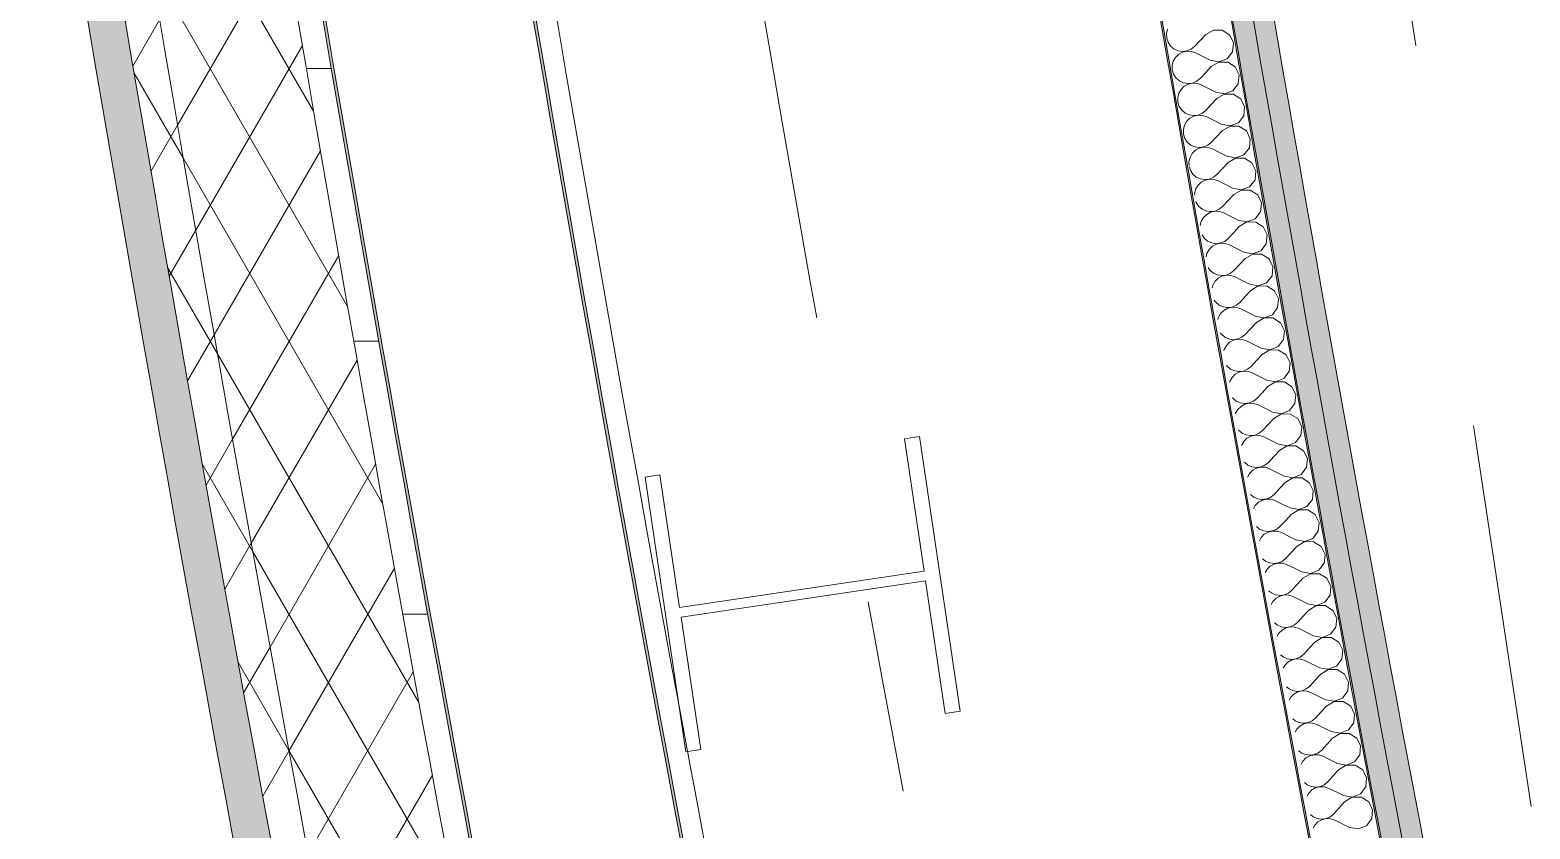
# Model space of a CAD drawing. Header units: millimetres. Extents: x -50172 to 68897, y -80883 to 956680.
# Drawn here: x -42279 to -41179, y -64158 to -63572 of the extents above; entities that cross this region are included whole.
import ezdxf
from ezdxf.enums import TextEntityAlignment as Align

# ---------------------------------------------------------------- set-up
doc = ezdxf.new("R2010")
doc.units = ezdxf.units.MM
doc.header["$MEASUREMENT"] = 0
doc.linetypes.add('Dashed', pattern=[564.444447, 282.222223, -282.222223])
doc.linetypes.add('Double Dashed', pattern=[1093.611073, 529.166651, -211.666656, 141.111112, -211.666656])
for name, color, linetype in [('A-25-M_Wall_Ext', 7, 'Continuous'), ('COLUMN.IFC Import', 7, 'Continuous'), ('New_A-15-MG_Structural_Grid_Phase_2', 7, 'Continuous'), ('New_A-25-M_Wall_Int', 7, 'Continuous')]:
    doc.layers.add(name, color=color, linetype=linetype)
for name, color, linetype, lineweight in [('A-25-M_Wall_Ext_Pen_No__1', 7, 'Continuous', 13), ('COLUMN.IFC Import_Pen_No__2', 8, 'Continuous', 15), ('New_A-25-M_Wall_Int_Pen_No__1', 7, 'Continuous', 13), ('New_A-25-M_Wall_Int_Pen_No__150', 7, 'Continuous', 0), ('New_A-95-P_Drawing_Pen_No__1', 7, 'Continuous', 13)]:
    doc.layers.add(name, color=color, linetype=linetype, lineweight=lineweight)
for name, color, linetype, lineweight, true_color in [('A-25-M_Wall_Ext_Pen_No__107', 7, 'Continuous', 15, 0xa6a6a6), ('New_A-15-MG_Structural_Grid_Phase_2_Pen_No__222', 7, 'Continuous', 13, 0x65af33), ('New_A-25-M_Wall_Int_Pen_No__107', 7, 'Continuous', 15, 0xa6a6a6), ('New_A-25-M_Wall_Int_Pen_No__81', 7, 'Continuous', 20, 0x6a6a6a)]:
    doc.layers.add(name, color=color, linetype=linetype, lineweight=lineweight, true_color=true_color)
doc.styles.add('GENERATED_STYLE_4', font='')
doc.styles.get('GENERATED_STYLE_4').set_extended_font_data('Swis721 BT')
pattern_1 = [(60, (0, 0), (-43.30127, 25), []), (120, (0, 0), (43.30127, 25), [])]

# ---------------------------------------------------------------- blocks, each defined once
blk = doc.blocks.new('*X337')
at = {"layer": 'New_A-25-M_Wall_Int_Pen_No__150', "linetype": 'Continuous'}
for p, q in [((-41445, -63571), (-41445.8, -63574.2)), ((-41411.5, -63571.7), (-41417.1, -63575)), ((-41405, -63571.8), (-41411.5, -63571.7)), ((-41399.5, -63575.3), (-41405, -63571.8)), ((-41445.8, -63574.2), (-41445.7, -63577.5)), ((-41445.7, -63577.5), (-41444.7, -63580.6)), ((-41444.7, -63580.6), (-41442.9, -63583.4)), ((-41442.9, -63583.4), (-41440.4, -63585.5)), ((-41427.8, -63585.7), (-41425.3, -63583.7)), ((-41421.2, -63579.3), (-41425.3, -63583.7)), ((-41417.1, -63575), (-41421.2, -63579.3)), ((-41396.7, -63581.1), (-41399.5, -63575.3)), ((-41397.4, -63587.6), (-41396.7, -63581.1)), ((-41440.9, -63594.5), (-41441.7, -63597.7)), ((-41439.3, -63591.7), (-41440.9, -63594.5)), ((-41440.4, -63585.5), (-41437.4, -63586.9)), ((-41436.9, -63589.4), (-41439.3, -63591.7)), ((-41437.4, -63586.9), (-41434.1, -63587.4)), ((-41434.1, -63587.8), (-41436.9, -63589.4)), ((-41434.1, -63587.4), (-41430.9, -63587)), ((-41430.8, -63587.1), (-41434.1, -63587.8)), ((-41430.9, -63587), (-41427.8, -63585.7)), ((-41427.6, -63587.3), (-41430.8, -63587.1)), ((-41424.5, -63588.4), (-41427.6, -63587.3)), ((-41419.2, -63591.1), (-41424.5, -63588.4)), ((-41413.9, -63593.8), (-41419.2, -63591.1)), ((-41413.9, -63593.8), (-41407.5, -63595)), ((-41407.5, -63595), (-41401.4, -63592.7)), ((-41401.4, -63592.7), (-41397.4, -63587.6)), ((-41441.7, -63597.7), (-41441.6, -63601)), ((-41441.6, -63601), (-41440.6, -63604.1)), ((-41440.6, -63604.1), (-41438.8, -63606.9)), ((-41417.1, -63602.8), (-41421.2, -63607.1)), ((-41413, -63598.5), (-41417.1, -63602.8)), ((-41407.5, -63595.1), (-41413, -63598.5)), ((-41401, -63595.2), (-41407.5, -63595.1)), ((-41395.5, -63598.7), (-41401, -63595.2)), ((-41392.6, -63604.6), (-41395.5, -63598.7)), ((-41393.3, -63611.1), (-41392.6, -63604.6)), ((-41438.8, -63606.9), (-41436.3, -63609)), ((-41435.2, -63615.2), (-41436.8, -63618)), ((-41436.3, -63609), (-41433.3, -63610.4)), ((-41432.9, -63612.9), (-41435.2, -63615.2)), ((-41433.3, -63610.4), (-41430, -63610.9)), ((-41430, -63611.3), (-41432.9, -63612.9)), ((-41430, -63610.9), (-41426.8, -63610.5)), ((-41426.8, -63610.6), (-41430, -63611.3)), ((-41426.8, -63610.5), (-41423.8, -63609.2)), ((-41423.5, -63610.8), (-41426.8, -63610.6)), ((-41423.8, -63609.2), (-41421.2, -63607.1)), ((-41420.4, -63611.8), (-41423.5, -63610.8)), ((-41415.1, -63614.5), (-41420.4, -63611.8)), ((-41409.8, -63617.2), (-41415.1, -63614.5)), ((-41403.4, -63618.5), (-41397.3, -63616.2)), ((-41397.3, -63616.2), (-41393.3, -63611.1)), ((-41436.8, -63618), (-41437.6, -63621.2)), ((-41437.6, -63621.2), (-41437.5, -63624.5)), ((-41437.5, -63624.5), (-41436.5, -63627.6)), ((-41436.5, -63627.6), (-41434.7, -63630.4)), ((-41413, -63626.3), (-41417.1, -63630.6)), ((-41409, -63621.9), (-41413, -63626.3)), ((-41409.8, -63617.2), (-41403.4, -63618.5)), ((-41403.4, -63618.6), (-41409, -63621.9)), ((-41396.9, -63618.7), (-41403.4, -63618.6)), ((-41391.4, -63622.2), (-41396.9, -63618.7)), ((-41388.6, -63628), (-41391.4, -63622.2)), ((-41434.7, -63630.4), (-41432.2, -63632.5)), ((-41431.1, -63638.6), (-41432.7, -63641.5)), ((-41432.2, -63632.5), (-41429.2, -63633.9)), ((-41428.8, -63636.3), (-41431.1, -63638.6)), ((-41429.2, -63633.9), (-41426, -63634.4)), ((-41425.9, -63634.8), (-41428.8, -63636.3)), ((-41426, -63634.4), (-41422.7, -63634)), ((-41422.7, -63634), (-41425.9, -63634.8)), ((-41422.7, -63634), (-41419.7, -63632.7)), ((-41419.4, -63634.2), (-41422.7, -63634)), ((-41419.7, -63632.7), (-41417.1, -63630.6)), ((-41416.3, -63635.3), (-41419.4, -63634.2)), ((-41411, -63638), (-41416.3, -63635.3)), ((-41405.7, -63640.7), (-41411, -63638)), ((-41393.2, -63639.7), (-41389.2, -63634.5)), ((-41389.2, -63634.5), (-41388.6, -63628)), ((-41432.7, -63641.5), (-41433.5, -63644.7)), ((-41433.5, -63644.7), (-41433.4, -63648)), ((-41433.4, -63648), (-41432.4, -63651.1)), ((-41408.9, -63649.7), (-41413, -63654.1)), ((-41404.9, -63645.4), (-41408.9, -63649.7)), ((-41405.7, -63640.7), (-41399.3, -63642)), ((-41399.3, -63642.1), (-41404.9, -63645.4)), ((-41399.3, -63642), (-41393.2, -63639.7)), ((-41392.8, -63642.1), (-41399.3, -63642.1)), ((-41387.3, -63645.6), (-41392.8, -63642.1)), ((-41384.5, -63651.5), (-41387.3, -63645.6)), ((-41432.4, -63651.1), (-41430.6, -63653.8)), ((-41430.6, -63653.8), (-41428.1, -63656)), ((-41428.1, -63656), (-41425.1, -63657.3)), ((-41424.7, -63659.8), (-41427, -63662.1)), ((-41425.1, -63657.3), (-41421.8, -63657.8)), ((-41421.8, -63658.2), (-41424.7, -63659.8)), ((-41421.8, -63657.8), (-41418.6, -63657.4)), ((-41418.6, -63657.5), (-41421.8, -63658.2)), ((-41418.6, -63657.4), (-41415.6, -63656.1)), ((-41415.3, -63657.7), (-41418.6, -63657.5)), ((-41415.6, -63656.1), (-41413, -63654.1)), ((-41412.2, -63658.8), (-41415.3, -63657.7)), ((-41406.9, -63661.5), (-41412.2, -63658.8)), ((-41389.1, -63663.1), (-41385.1, -63658)), ((-41385.1, -63658), (-41384.5, -63651.5)), ((-41428.6, -63665), (-41429.4, -63668.2)), ((-41429.4, -63668.2), (-41429.3, -63671)), ((-41427, -63662.1), (-41428.6, -63665)), ((-41401.6, -63664.2), (-41406.9, -63661.5)), ((-41400.7, -63668.9), (-41404.8, -63673.2)), ((-41401.6, -63664.2), (-41395.2, -63665.4)), ((-41395.2, -63665.5), (-41400.7, -63668.9)), ((-41395.2, -63665.4), (-41389.1, -63663.1)), ((-41388.7, -63665.6), (-41395.2, -63665.5)), ((-41383.2, -63669.1), (-41388.7, -63665.6)), ((-41380.3, -63674.9), (-41383.2, -63669.1)), ((-41429.1, -63672), (-41428.3, -63674.6)), ((-41428.3, -63674.6), (-41426.5, -63677.3)), ((-41426.5, -63677.3), (-41424, -63679.5)), ((-41424, -63679.5), (-41421, -63680.8)), ((-41421, -63680.8), (-41417.7, -63681.3)), ((-41417.6, -63681.7), (-41420.5, -63683.3)), ((-41417.7, -63681.3), (-41414.5, -63680.9)), ((-41414.4, -63681), (-41417.6, -63681.7)), ((-41414.5, -63680.9), (-41411.4, -63679.6)), ((-41411.2, -63681.2), (-41414.4, -63681)), ((-41411.4, -63679.6), (-41408.9, -63677.6)), ((-41408.1, -63682.2), (-41411.2, -63681.2)), ((-41404.8, -63673.2), (-41408.9, -63677.6)), ((-41402.7, -63684.9), (-41408.1, -63682.2)), ((-41385, -63686.6), (-41381, -63681.4)), ((-41381, -63681.4), (-41380.3, -63674.9)), ((-41424.5, -63688.5), (-41425.3, -63691.7)), ((-41425.3, -63691.7), (-41425.2, -63692.7)), ((-41422.9, -63685.6), (-41424.5, -63688.5)), ((-41420.5, -63683.3), (-41422.9, -63685.6)), ((-41397.4, -63687.6), (-41402.7, -63684.9)), ((-41396.6, -63692.3), (-41400.7, -63696.7)), ((-41397.4, -63687.6), (-41391.1, -63688.9)), ((-41391, -63689), (-41396.6, -63692.3)), ((-41391.1, -63688.9), (-41385, -63686.6)), ((-41384.5, -63689.1), (-41391, -63689)), ((-41379, -63692.5), (-41384.5, -63689.1)), ((-41376.2, -63698.4), (-41379, -63692.5)), ((-41424.4, -63697.4), (-41424.2, -63698.1)), ((-41424.2, -63698.1), (-41422.3, -63700.8)), ((-41422.3, -63700.8), (-41419.8, -63702.9)), ((-41419.8, -63702.9), (-41416.8, -63704.3)), ((-41416.8, -63704.3), (-41413.6, -63704.8)), ((-41413.6, -63704.8), (-41410.3, -63704.4)), ((-41410.3, -63704.5), (-41413.5, -63705.2)), ((-41410.3, -63704.4), (-41407.3, -63703.1)), ((-41407, -63704.6), (-41410.3, -63704.5)), ((-41407.3, -63703.1), (-41404.7, -63701)), ((-41403.9, -63705.7), (-41407, -63704.6)), ((-41400.7, -63696.7), (-41404.7, -63701)), ((-41376.9, -63704.9), (-41376.2, -63698.4)), ((-41420.4, -63711.9), (-41421.1, -63714.9)), ((-41418.7, -63709.1), (-41420.4, -63711.9)), ((-41416.4, -63706.8), (-41418.7, -63709.1)), ((-41413.5, -63705.2), (-41416.4, -63706.8)), ((-41398.6, -63708.4), (-41403.9, -63705.7)), ((-41393.3, -63711.1), (-41398.6, -63708.4)), ((-41392.5, -63715.8), (-41396.5, -63720.1)), ((-41393.3, -63711.1), (-41386.9, -63712.3)), ((-41386.9, -63712.4), (-41392.5, -63715.8)), ((-41386.9, -63712.3), (-41380.8, -63710)), ((-41380.4, -63712.5), (-41386.9, -63712.4)), ((-41380.8, -63710), (-41376.9, -63704.9)), ((-41374.9, -63716), (-41380.4, -63712.5)), ((-41419.8, -63721.9), (-41418.2, -63724.3)), ((-41418.2, -63724.3), (-41415.7, -63726.4)), ((-41415.7, -63726.4), (-41412.7, -63727.8)), ((-41406.2, -63727.8), (-41403.1, -63726.6)), ((-41403.1, -63726.6), (-41400.6, -63724.5)), ((-41396.5, -63720.1), (-41400.6, -63724.5)), ((-41372, -63721.8), (-41374.9, -63716)), ((-41372.7, -63728.3), (-41372, -63721.8)), ((-41416.2, -63735.4), (-41416.8, -63737.9)), ((-41414.6, -63732.6), (-41416.2, -63735.4)), ((-41412.2, -63730.2), (-41414.6, -63732.6)), ((-41412.7, -63727.8), (-41409.4, -63728.3)), ((-41409.4, -63728.7), (-41412.2, -63730.2)), ((-41409.4, -63728.3), (-41406.2, -63727.8)), ((-41406.2, -63727.9), (-41409.4, -63728.7)), ((-41402.9, -63728.1), (-41406.2, -63727.9)), ((-41399.8, -63729.2), (-41402.9, -63728.1)), ((-41394.5, -63731.9), (-41399.8, -63729.2)), ((-41389.1, -63734.6), (-41394.5, -63731.9)), ((-41389.1, -63734.6), (-41382.8, -63735.8)), ((-41382.7, -63735.9), (-41388.3, -63739.2)), ((-41382.8, -63735.8), (-41376.7, -63733.5)), ((-41376.2, -63736), (-41382.7, -63735.9)), ((-41376.7, -63733.5), (-41372.7, -63728.3)), ((-41370.7, -63739.4), (-41376.2, -63736)), ((-41415.3, -63745.8), (-41414, -63747.8)), ((-41414, -63747.8), (-41411.5, -63749.9)), ((-41399, -63750), (-41396.4, -63747.9)), ((-41392.4, -63743.6), (-41396.4, -63747.9)), ((-41388.3, -63739.2), (-41392.4, -63743.6)), ((-41367.9, -63745.3), (-41370.7, -63739.4)), ((-41368.5, -63751.8), (-41367.9, -63745.3)), ((-41412, -63758.9), (-41412.5, -63760.8)), ((-41410.4, -63756), (-41412, -63758.9)), ((-41411.5, -63749.9), (-41408.5, -63751.2)), ((-41408.1, -63753.7), (-41410.4, -63756)), ((-41408.5, -63751.2), (-41405.3, -63751.7)), ((-41405.2, -63752.1), (-41408.1, -63753.7)), ((-41405.3, -63751.7), (-41402, -63751.3)), ((-41402, -63751.4), (-41405.2, -63752.1)), ((-41402, -63751.3), (-41399, -63750)), ((-41398.7, -63751.6), (-41402, -63751.4)), ((-41395.6, -63752.6), (-41398.7, -63751.6)), ((-41390.3, -63755.3), (-41395.6, -63752.6)), ((-41385, -63758), (-41390.3, -63755.3)), ((-41385, -63758), (-41378.6, -63759.2)), ((-41378.6, -63759.3), (-41384.1, -63762.7)), ((-41378.6, -63759.2), (-41372.5, -63756.9)), ((-41372.1, -63759.4), (-41378.6, -63759.3)), ((-41372.5, -63756.9), (-41368.5, -63751.8)), ((-41366.6, -63762.9), (-41372.1, -63759.4)), ((-41410.8, -63769.7), (-41409.8, -63771.2)), ((-41388.2, -63767.1), (-41392.2, -63771.4)), ((-41384.1, -63762.7), (-41388.2, -63767.1)), ((-41363.7, -63768.7), (-41366.6, -63762.9)), ((-41364.4, -63775.2), (-41363.7, -63768.7)), ((-41409.8, -63771.2), (-41407.3, -63773.3)), ((-41406.2, -63779.5), (-41407.8, -63782.4)), ((-41407.3, -63773.3), (-41404.3, -63774.7)), ((-41403.9, -63777.2), (-41406.2, -63779.5)), ((-41404.3, -63774.7), (-41401.1, -63775.2)), ((-41401, -63775.6), (-41403.9, -63777.2)), ((-41401.1, -63775.2), (-41397.8, -63774.8)), ((-41397.8, -63774.9), (-41401, -63775.6)), ((-41397.8, -63774.8), (-41394.8, -63773.5)), ((-41394.5, -63775), (-41397.8, -63774.9)), ((-41394.8, -63773.5), (-41392.2, -63771.4)), ((-41391.4, -63776.1), (-41394.5, -63775)), ((-41386.1, -63778.8), (-41391.4, -63776.1)), ((-41380.8, -63781.5), (-41386.1, -63778.8)), ((-41380.8, -63781.5), (-41374.4, -63782.7)), ((-41374.4, -63782.7), (-41368.3, -63780.4)), ((-41368.3, -63780.4), (-41364.4, -63775.2)), ((-41407.8, -63782.4), (-41408.2, -63783.8)), ((-41384, -63790.5), (-41388.1, -63794.9)), ((-41379.9, -63786.1), (-41384, -63790.5)), ((-41374.4, -63782.8), (-41379.9, -63786.1)), ((-41367.9, -63782.8), (-41374.4, -63782.8)), ((-41362.4, -63786.3), (-41367.9, -63782.8)), ((-41359.5, -63792.2), (-41362.4, -63786.3)), ((-41360.2, -63798.6), (-41359.5, -63792.2)), ((-41406.4, -63793.6), (-41405.6, -63794.7)), ((-41405.6, -63794.7), (-41403.1, -63796.8)), ((-41402, -63803), (-41403.6, -63805.8)), ((-41403.1, -63796.8), (-41400.1, -63798.2)), ((-41399.7, -63800.6), (-41402, -63803)), ((-41400.1, -63798.2), (-41396.9, -63798.7)), ((-41396.8, -63799.1), (-41399.7, -63800.6)), ((-41396.9, -63798.7), (-41393.6, -63798.2)), ((-41393.6, -63798.3), (-41396.8, -63799.1)), ((-41393.6, -63798.2), (-41390.6, -63796.9)), ((-41390.3, -63798.5), (-41393.6, -63798.3)), ((-41390.6, -63796.9), (-41388.1, -63794.9)), ((-41387.2, -63799.6), (-41390.3, -63798.5)), ((-41381.9, -63802.2), (-41387.2, -63799.6)), ((-41376.6, -63804.9), (-41381.9, -63802.2)), ((-41364.1, -63803.8), (-41360.2, -63798.6)), ((-41403.6, -63805.8), (-41403.9, -63806.9)), ((-41379.8, -63814), (-41383.8, -63818.3)), ((-41375.7, -63809.6), (-41379.8, -63814)), ((-41376.6, -63804.9), (-41370.2, -63806.1)), ((-41370.2, -63806.2), (-41375.7, -63809.6)), ((-41370.2, -63806.1), (-41364.1, -63803.8)), ((-41363.7, -63806.3), (-41370.2, -63806.2)), ((-41358.2, -63809.8), (-41363.7, -63806.3)), ((-41355.3, -63815.6), (-41358.2, -63809.8)), ((-41401.9, -63817.4), (-41401.4, -63818.2)), ((-41401.4, -63818.2), (-41398.9, -63820.3)), ((-41398.9, -63820.3), (-41395.9, -63821.6)), ((-41395.5, -63824.1), (-41397.8, -63826.4)), ((-41395.9, -63821.6), (-41392.7, -63822.1)), ((-41392.6, -63822.5), (-41395.5, -63824.1)), ((-41392.7, -63822.1), (-41389.4, -63821.7)), ((-41389.4, -63821.8), (-41392.6, -63822.5)), ((-41389.4, -63821.7), (-41386.4, -63820.4)), ((-41386.1, -63822), (-41389.4, -63821.8)), ((-41386.4, -63820.4), (-41383.8, -63818.3)), ((-41383, -63823), (-41386.1, -63822)), ((-41377.7, -63825.7), (-41383, -63823)), ((-41372.4, -63828.4), (-41377.7, -63825.7)), ((-41359.9, -63827.2), (-41355.9, -63822.1)), ((-41355.9, -63822.1), (-41355.3, -63815.6)), ((-41399.4, -63829.3), (-41399.6, -63829.9)), ((-41397.8, -63826.4), (-41399.4, -63829.3)), ((-41371.5, -63833), (-41375.6, -63837.4)), ((-41372.4, -63828.4), (-41366, -63829.6)), ((-41365.9, -63829.7), (-41371.5, -63833)), ((-41366, -63829.6), (-41359.9, -63827.2)), ((-41359.4, -63829.7), (-41365.9, -63829.7)), ((-41353.9, -63833.2), (-41359.4, -63829.7)), ((-41351.1, -63839), (-41353.9, -63833.2)), ((-41397.5, -63841.2), (-41397.2, -63841.6)), ((-41397.2, -63841.6), (-41394.7, -63843.7)), ((-41394.7, -63843.7), (-41391.7, -63845.1)), ((-41391.2, -63847.6), (-41393.6, -63849.9)), ((-41391.7, -63845.1), (-41388.4, -63845.6)), ((-41388.4, -63846), (-41391.2, -63847.6)), ((-41388.4, -63845.6), (-41385.2, -63845.1)), ((-41385.2, -63845.2), (-41388.4, -63846)), ((-41385.2, -63845.1), (-41382.2, -63843.8)), ((-41381.9, -63845.4), (-41385.2, -63845.2)), ((-41382.2, -63843.8), (-41379.6, -63841.8)), ((-41378.8, -63846.5), (-41381.9, -63845.4)), ((-41375.6, -63837.4), (-41379.6, -63841.8)), ((-41373.4, -63849.1), (-41378.8, -63846.5)), ((-41355.7, -63850.7), (-41351.7, -63845.5)), ((-41351.7, -63845.5), (-41351.1, -63839)), ((-41395.2, -63852.7), (-41395.3, -63853)), ((-41393.6, -63849.9), (-41395.2, -63852.7)), ((-41368.1, -63851.8), (-41373.4, -63849.1)), ((-41367.3, -63856.5), (-41371.3, -63860.9)), ((-41368.1, -63851.8), (-41361.7, -63853)), ((-41361.7, -63853.1), (-41367.3, -63856.5)), ((-41361.7, -63853), (-41355.7, -63850.7)), ((-41355.2, -63853.2), (-41361.7, -63853.1)), ((-41349.7, -63856.6), (-41355.2, -63853.2)), ((-41346.8, -63862.5), (-41349.7, -63856.6)), ((-41393, -63865), (-41393, -63865.1)), ((-41393, -63865.1), (-41390.4, -63867.2)), ((-41390.4, -63867.2), (-41387.4, -63868.5)), ((-41387.4, -63868.5), (-41384.2, -63869)), ((-41384.1, -63869.4), (-41387, -63871)), ((-41384.2, -63869), (-41380.9, -63868.6)), ((-41380.9, -63868.7), (-41384.1, -63869.4)), ((-41380.9, -63868.6), (-41377.9, -63867.3)), ((-41377.6, -63868.9), (-41380.9, -63868.7)), ((-41377.9, -63867.3), (-41375.4, -63865.2)), ((-41374.5, -63869.9), (-41377.6, -63868.9)), ((-41371.3, -63860.9), (-41375.4, -63865.2)), ((-41351.4, -63874.1), (-41347.5, -63868.9)), ((-41347.5, -63868.9), (-41346.8, -63862.5)), ((-41389.3, -63873.3), (-41390.9, -63876.2)), ((-41387, -63871), (-41389.3, -63873.3)), ((-41369.2, -63872.6), (-41374.5, -63869.9)), ((-41363.9, -63875.2), (-41369.2, -63872.6)), ((-41363, -63879.9), (-41367.1, -63884.3)), ((-41363.9, -63875.2), (-41357.5, -63876.5)), ((-41357.5, -63876.5), (-41363, -63879.9)), ((-41357.5, -63876.5), (-41351.4, -63874.1)), ((-41351, -63876.6), (-41357.5, -63876.5)), ((-41345.5, -63880.1), (-41351, -63876.6)), ((-41342.6, -63885.9), (-41345.5, -63880.1)), ((-41388.6, -63888.6), (-41386.2, -63890.7)), ((-41386.2, -63890.7), (-41383.2, -63892)), ((-41376.7, -63892), (-41373.7, -63890.7)), ((-41373.7, -63890.7), (-41371.1, -63888.7)), ((-41367.1, -63884.3), (-41371.1, -63888.7)), ((-41343.2, -63892.4), (-41342.6, -63885.9)), ((-41385.1, -63896.8), (-41386.6, -63899.5)), ((-41382.7, -63894.5), (-41385.1, -63896.8)), ((-41383.2, -63892), (-41379.9, -63892.5)), ((-41379.9, -63892.9), (-41382.7, -63894.5)), ((-41379.9, -63892.5), (-41376.7, -63892)), ((-41376.7, -63892.1), (-41379.9, -63892.9)), ((-41373.4, -63892.3), (-41376.7, -63892.1)), ((-41370.3, -63893.4), (-41373.4, -63892.3)), ((-41364.9, -63896), (-41370.3, -63893.4)), ((-41359.6, -63898.7), (-41364.9, -63896)), ((-41359.6, -63898.7), (-41353.2, -63899.9)), ((-41353.2, -63900), (-41358.8, -63903.4)), ((-41353.2, -63899.9), (-41347.1, -63897.5)), ((-41346.7, -63900), (-41353.2, -63900)), ((-41347.1, -63897.5), (-41343.2, -63892.4)), ((-41341.2, -63903.5), (-41346.7, -63900)), ((-41384.2, -63912.2), (-41381.9, -63914.1)), ((-41369.4, -63914.2), (-41366.8, -63912.1)), ((-41362.8, -63907.7), (-41366.8, -63912.1)), ((-41358.8, -63903.4), (-41362.8, -63907.7)), ((-41338.3, -63909.3), (-41341.2, -63903.5)), ((-41338.9, -63915.8), (-41338.3, -63909.3)), ((-41380.8, -63920.2), (-41382.2, -63922.8)), ((-41381.9, -63914.1), (-41378.9, -63915.5)), ((-41378.5, -63917.9), (-41380.8, -63920.2)), ((-41378.9, -63915.5), (-41375.7, -63915.9)), ((-41375.6, -63916.3), (-41378.5, -63917.9)), ((-41375.7, -63915.9), (-41372.4, -63915.5)), ((-41372.4, -63915.6), (-41375.6, -63916.3)), ((-41372.4, -63915.5), (-41369.4, -63914.2)), ((-41369.1, -63915.7), (-41372.4, -63915.6)), ((-41366, -63916.8), (-41369.1, -63915.7)), ((-41360.7, -63919.5), (-41366, -63916.8)), ((-41355.3, -63922.1), (-41360.7, -63919.5)), ((-41355.3, -63922.1), (-41348.9, -63923.3)), ((-41348.9, -63923.4), (-41354.5, -63926.8)), ((-41348.9, -63923.3), (-41342.9, -63921)), ((-41342.4, -63923.5), (-41348.9, -63923.4)), ((-41342.9, -63921), (-41338.9, -63915.8)), ((-41336.9, -63926.9), (-41342.4, -63923.5)), ((-41365.1, -63937.6), (-41362.6, -63935.5)), ((-41358.5, -63931.2), (-41362.6, -63935.5)), ((-41354.5, -63926.8), (-41358.5, -63931.2)), ((-41334, -63932.7), (-41336.9, -63926.9)), ((-41334.6, -63939.2), (-41334, -63932.7)), ((-41379.8, -63935.7), (-41377.6, -63937.6)), ((-41376.5, -63943.7), (-41377.8, -63946.1)), ((-41377.6, -63937.6), (-41374.6, -63938.9)), ((-41374.2, -63941.4), (-41376.5, -63943.7)), ((-41374.6, -63938.9), (-41371.4, -63939.4)), ((-41371.3, -63939.8), (-41374.2, -63941.4)), ((-41371.4, -63939.4), (-41368.1, -63938.9)), ((-41368.1, -63939), (-41371.3, -63939.8)), ((-41368.1, -63938.9), (-41365.1, -63937.6)), ((-41364.8, -63939.2), (-41368.1, -63939)), ((-41361.7, -63940.2), (-41364.8, -63939.2)), ((-41356.4, -63942.9), (-41361.7, -63940.2)), ((-41351, -63945.5), (-41356.4, -63942.9)), ((-41351, -63945.5), (-41344.6, -63946.7)), ((-41344.6, -63946.7), (-41338.6, -63944.4)), ((-41338.6, -63944.4), (-41334.6, -63939.2)), ((-41354.2, -63954.6), (-41358.3, -63959)), ((-41350.2, -63950.2), (-41354.2, -63954.6)), ((-41344.6, -63946.8), (-41350.2, -63950.2)), ((-41338.1, -63946.9), (-41344.6, -63946.8)), ((-41332.6, -63950.3), (-41338.1, -63946.9)), ((-41329.7, -63956.2), (-41332.6, -63950.3)), ((-41330.3, -63962.6), (-41329.7, -63956.2)), ((-41375.4, -63959.3), (-41373.3, -63961)), ((-41372.2, -63967.1), (-41373.5, -63969.4)), ((-41373.3, -63961), (-41370.3, -63962.3)), ((-41369.9, -63964.8), (-41372.2, -63967.1)), ((-41370.3, -63962.3), (-41367.1, -63962.8)), ((-41367, -63963.2), (-41369.9, -63964.8)), ((-41367.1, -63962.8), (-41363.8, -63962.4)), ((-41363.8, -63962.5), (-41367, -63963.2)), ((-41363.8, -63962.4), (-41360.8, -63961.1)), ((-41360.5, -63962.6), (-41363.8, -63962.5)), ((-41360.8, -63961.1), (-41358.3, -63959)), ((-41357.4, -63963.7), (-41360.5, -63962.6)), ((-41352.1, -63966.3), (-41357.4, -63963.7)), ((-41346.7, -63969), (-41352.1, -63966.3)), ((-41340.3, -63970.2), (-41334.3, -63967.8)), ((-41334.3, -63967.8), (-41330.3, -63962.6)), ((-41349.9, -63978), (-41353.9, -63982.4)), ((-41345.9, -63973.7), (-41349.9, -63978)), ((-41346.7, -63969), (-41340.3, -63970.2)), ((-41340.3, -63970.3), (-41345.9, -63973.7)), ((-41333.8, -63970.3), (-41340.3, -63970.3)), ((-41328.3, -63973.7), (-41333.8, -63970.3)), ((-41325.4, -63979.6), (-41328.3, -63973.7)), ((-41326, -63986.1), (-41325.4, -63979.6)), ((-41371, -63982.8), (-41369, -63984.4)), ((-41367.9, -63990.6), (-41369.1, -63992.8)), ((-41369, -63984.4), (-41366, -63985.8)), ((-41365.5, -63988.3), (-41367.9, -63990.6)), ((-41366, -63985.8), (-41362.7, -63986.3)), ((-41362.7, -63986.7), (-41365.5, -63988.3)), ((-41362.7, -63986.3), (-41359.5, -63985.8)), ((-41359.5, -63985.9), (-41362.7, -63986.7)), ((-41359.5, -63985.8), (-41356.5, -63984.5)), ((-41356.2, -63986.1), (-41359.5, -63985.9)), ((-41356.5, -63984.5), (-41353.9, -63982.4)), ((-41353.1, -63987.1), (-41356.2, -63986.1)), ((-41347.7, -63989.8), (-41353.1, -63987.1)), ((-41342.4, -63992.4), (-41347.7, -63989.8)), ((-41329.9, -63991.2), (-41326, -63986.1)), ((-41345.6, -64001.5), (-41349.6, -64005.9)), ((-41341.5, -63997.1), (-41345.6, -64001.5)), ((-41342.4, -63992.4), (-41336, -63993.6)), ((-41336, -63993.7), (-41341.5, -63997.1)), ((-41336, -63993.6), (-41329.9, -63991.2)), ((-41329.5, -63993.7), (-41336, -63993.7)), ((-41324, -63997.2), (-41329.5, -63993.7)), ((-41321.1, -64003), (-41324, -63997.2)), ((-41366.6, -64006.3), (-41364.7, -64007.9)), ((-41364.7, -64007.9), (-41361.7, -64009.2)), ((-41361.2, -64011.7), (-41363.5, -64014)), ((-41361.7, -64009.2), (-41358.4, -64009.7)), ((-41358.3, -64010.1), (-41361.2, -64011.7)), ((-41358.4, -64009.7), (-41355.2, -64009.3)), ((-41355.1, -64009.3), (-41358.3, -64010.1)), ((-41355.2, -64009.3), (-41352.1, -64007.9)), ((-41351.9, -64009.5), (-41355.1, -64009.3)), ((-41352.1, -64007.9), (-41349.6, -64005.9)), ((-41348.7, -64010.5), (-41351.9, -64009.5)), ((-41343.4, -64013.2), (-41348.7, -64010.5)), ((-41325.6, -64014.7), (-41321.7, -64009.5)), ((-41321.7, -64009.5), (-41321.1, -64003)), ((-41363.5, -64014), (-41364.7, -64016.2)), ((-41338.1, -64015.8), (-41343.4, -64013.2)), ((-41337.2, -64020.5), (-41341.2, -64024.9)), ((-41338.1, -64015.8), (-41331.7, -64017)), ((-41331.7, -64017.1), (-41337.2, -64020.5)), ((-41331.7, -64017), (-41325.6, -64014.7)), ((-41325.2, -64017.1), (-41331.7, -64017.1)), ((-41319.6, -64020.6), (-41325.2, -64017.1)), ((-41316.7, -64026.4), (-41319.6, -64020.6)), ((-41362.2, -64029.8), (-41360.3, -64031.3)), ((-41360.3, -64031.3), (-41357.3, -64032.7)), ((-41357.3, -64032.7), (-41354.1, -64033.1)), ((-41354, -64033.5), (-41356.9, -64035.1)), ((-41354.1, -64033.1), (-41350.8, -64032.7)), ((-41350.8, -64032.8), (-41354, -64033.5)), ((-41350.8, -64032.7), (-41347.8, -64031.4)), ((-41347.5, -64032.9), (-41350.8, -64032.8)), ((-41347.8, -64031.4), (-41345.3, -64029.3)), ((-41344.4, -64034), (-41347.5, -64032.9)), ((-41341.2, -64024.9), (-41345.3, -64029.3)), ((-41339.1, -64036.6), (-41344.4, -64034)), ((-41321.3, -64038.1), (-41317.3, -64032.9)), ((-41317.3, -64032.9), (-41316.7, -64026.4)), ((-41359.2, -64037.5), (-41360.4, -64039.6)), ((-41356.9, -64035.1), (-41359.2, -64037.5)), ((-41333.7, -64039.3), (-41339.1, -64036.6)), ((-41332.8, -64043.9), (-41336.9, -64048.3)), ((-41333.7, -64039.3), (-41327.3, -64040.4)), ((-41327.3, -64040.5), (-41332.8, -64043.9)), ((-41327.3, -64040.4), (-41321.3, -64038.1)), ((-41320.8, -64040.5), (-41327.3, -64040.5)), ((-41315.3, -64044), (-41320.8, -64040.5)), ((-41312.4, -64049.8), (-41315.3, -64044)), ((-41357.8, -64053.2), (-41356, -64054.8)), ((-41356, -64054.8), (-41352.9, -64056.1)), ((-41352.9, -64056.1), (-41349.7, -64056.6)), ((-41349.7, -64056.6), (-41346.4, -64056.1)), ((-41346.4, -64056.2), (-41349.6, -64057)), ((-41346.4, -64056.1), (-41343.4, -64054.8)), ((-41343.1, -64056.4), (-41346.4, -64056.2)), ((-41343.4, -64054.8), (-41340.9, -64052.7)), ((-41340, -64057.4), (-41343.1, -64056.4)), ((-41336.9, -64048.3), (-41340.9, -64052.7)), ((-41316.9, -64061.5), (-41313, -64056.3)), ((-41313, -64056.3), (-41312.4, -64049.8)), ((-41354.8, -64060.9), (-41356, -64063)), ((-41352.5, -64058.6), (-41354.8, -64060.9)), ((-41349.6, -64057), (-41352.5, -64058.6)), ((-41334.7, -64060), (-41340, -64057.4)), ((-41329.4, -64062.7), (-41334.7, -64060)), ((-41328.5, -64067.4), (-41332.5, -64071.7)), ((-41329.4, -64062.7), (-41323, -64063.8)), ((-41322.9, -64063.9), (-41328.5, -64067.4)), ((-41323, -64063.8), (-41316.9, -64061.5)), ((-41316.4, -64064), (-41322.9, -64063.9)), ((-41310.9, -64067.4), (-41316.4, -64064)), ((-41308, -64073.2), (-41310.9, -64067.4)), ((-41353.4, -64076.7), (-41351.6, -64078.2)), ((-41351.6, -64078.2), (-41348.6, -64079.5)), ((-41342.1, -64079.5), (-41339.1, -64078.2)), ((-41339.1, -64078.2), (-41336.5, -64076.1)), ((-41332.5, -64071.7), (-41336.5, -64076.1)), ((-41308.6, -64079.7), (-41308, -64073.2)), ((-41350.4, -64084.3), (-41351.6, -64086.4)), ((-41348.1, -64082), (-41350.4, -64084.3)), ((-41348.6, -64079.5), (-41345.3, -64080)), ((-41345.2, -64080.4), (-41348.1, -64082)), ((-41345.3, -64080), (-41342.1, -64079.5)), ((-41342, -64079.6), (-41345.2, -64080.4)), ((-41338.8, -64079.8), (-41342, -64079.6)), ((-41335.6, -64080.8), (-41338.8, -64079.8)), ((-41330.3, -64083.5), (-41335.6, -64080.8)), ((-41325, -64086.1), (-41330.3, -64083.5)), ((-41325, -64086.1), (-41318.6, -64087.3)), ((-41318.6, -64087.4), (-41324.1, -64090.8)), ((-41318.6, -64087.3), (-41312.5, -64084.9)), ((-41312, -64087.4), (-41318.6, -64087.4)), ((-41312.5, -64084.9), (-41308.6, -64079.7)), ((-41306.5, -64090.8), (-41312, -64087.4)), ((-41349, -64100.1), (-41347.2, -64101.6)), ((-41334.7, -64101.6), (-41332.1, -64099.6)), ((-41328.1, -64095.2), (-41332.1, -64099.6)), ((-41324.1, -64090.8), (-41328.1, -64095.2)), ((-41303.6, -64096.6), (-41306.5, -64090.8)), ((-41304.2, -64103.1), (-41303.6, -64096.6)), ((-41347.2, -64101.6), (-41344.2, -64103)), ((-41346, -64107.8), (-41347.2, -64109.9)), ((-41343.7, -64105.4), (-41346, -64107.8)), ((-41344.2, -64103), (-41340.9, -64103.4)), ((-41340.8, -64103.8), (-41343.7, -64105.4)), ((-41340.9, -64103.4), (-41337.7, -64103)), ((-41337.7, -64103.1), (-41340.8, -64103.8)), ((-41337.7, -64103), (-41334.7, -64101.6)), ((-41334.4, -64103.2), (-41337.7, -64103.1)), ((-41331.3, -64104.2), (-41334.4, -64103.2)), ((-41325.9, -64106.9), (-41331.3, -64104.2)), ((-41320.6, -64109.5), (-41325.9, -64106.9)), ((-41320.6, -64109.5), (-41314.2, -64110.7)), ((-41314.2, -64110.8), (-41319.7, -64114.2)), ((-41314.2, -64110.7), (-41308.1, -64108.3)), ((-41307.6, -64110.8), (-41314.2, -64110.8)), ((-41308.1, -64108.3), (-41304.2, -64103.1)), ((-41302.1, -64114.2), (-41307.6, -64110.8)), ((-41323.7, -64118.6), (-41327.7, -64123)), ((-41319.7, -64114.2), (-41323.7, -64118.6)), ((-41299.2, -64120), (-41302.1, -64114.2)), ((-41299.8, -64126.5), (-41299.2, -64120)), ((-41344.7, -64123.5), (-41342.8, -64125.1)), ((-41342.8, -64125.1), (-41339.8, -64126.4)), ((-41341.6, -64131.2), (-41342.8, -64133.4)), ((-41339.3, -64128.9), (-41341.6, -64131.2)), ((-41339.8, -64126.4), (-41336.5, -64126.8)), ((-41336.4, -64127.2), (-41339.3, -64128.9)), ((-41336.5, -64126.8), (-41333.3, -64126.4)), ((-41333.2, -64126.5), (-41336.4, -64127.2)), ((-41333.3, -64126.4), (-41330.3, -64125.1)), ((-41330, -64126.6), (-41333.2, -64126.5)), ((-41330.3, -64125.1), (-41327.7, -64123)), ((-41326.8, -64127.7), (-41330, -64126.6)), ((-41321.5, -64130.3), (-41326.8, -64127.7)), ((-41316.2, -64132.9), (-41321.5, -64130.3)), ((-41316.2, -64132.9), (-41309.8, -64134.1)), ((-41309.8, -64134.1), (-41303.7, -64131.7)), ((-41303.7, -64131.7), (-41299.8, -64126.5)), ((-41319.3, -64142), (-41323.3, -64146.4)), ((-41315.3, -64137.6), (-41319.3, -64142)), ((-41309.7, -64134.2), (-41315.3, -64137.6)), ((-41303.2, -64134.2), (-41309.7, -64134.2)), ((-41297.7, -64137.6), (-41303.2, -64134.2)), ((-41294.8, -64143.4), (-41297.7, -64137.6)), ((-41295.4, -64149.9), (-41294.8, -64143.4)), ((-41340.3, -64146.9), (-41338.3, -64148.5)), ((-41337.2, -64154.6), (-41338.4, -64156.8)), ((-41338.3, -64148.5), (-41335.3, -64149.8)), ((-41334.9, -64152.3), (-41337.2, -64154.6)), ((-41335.3, -64149.8), (-41332.1, -64150.3)), ((-41332, -64150.7), (-41334.9, -64152.3)), ((-41332.1, -64150.3), (-41328.8, -64149.8)), ((-41328.8, -64149.9), (-41332, -64150.7)), ((-41328.8, -64149.8), (-41325.8, -64148.5)), ((-41325.5, -64150), (-41328.8, -64149.9)), ((-41325.8, -64148.5), (-41323.3, -64146.4)), ((-41322.4, -64151.1), (-41325.5, -64150)), ((-41317.1, -64153.7), (-41322.4, -64151.1)), ((-41311.7, -64156.3), (-41317.1, -64153.7)), ((-41305.3, -64157.5), (-41299.3, -64155.1)), ((-41299.3, -64155.1), (-41295.4, -64149.9)), ((-41311.7, -64156.3), (-41305.3, -64157.5))]:
    blk.add_line(p, q, dxfattribs=at)
blk = doc.blocks.new('Wall_58_1', base_point=(-41650.7, -61617.6))
at = {"layer": 'New_A-25-M_Wall_Int_Pen_No__107', "linetype": 'Continuous'}
for points in [[(-41684.6, -61586.5, 0.020402), (-41209.1, -64570.5), (-41194.3, -64568.1, -0.020347), (-41668.7, -61593.4)], [(-41666.6, -61610.7, 0.02023), (-41194.3, -64568.1), (-41179.5, -64565.6, -0.020174), (-41650.7, -61617.6)]]:
    blk.add_hatch(color=256, dxfattribs=at).paths.add_polyline_path(points)
at = {"layer": 'New_A-25-M_Wall_Int_Pen_No__81', "linetype": 'Continuous', "lineweight": 0, "true_color": 0x353535}
for points in [[(-41748.5, -61486.6, 0.021109), (-41260.5, -64579), (-41259.5, -64578.8, -0.021106), (-41747.5, -61487.1)], [(-41687.7, -61568.8, 0.020523), (-41210.1, -64570.7), (-41209.1, -64570.5, -0.02052), (-41686.6, -61569.2)]]:
    blk.add_hatch(color=250, dxfattribs=at).paths.add_polyline_path(points)
at = {"layer": 'New_A-25-M_Wall_Int_Pen_No__1', "linetype": 'Continuous'}
for radius, start, end in [(37093.2, 186.54895, 191.38791), (37092.2, 186.55163, 191.38796), (37042.2, 186.68598, 191.39072), (37041.2, 186.68867, 191.39078), (37026.2, 186.72908, 191.39161), (37011.2, 186.76955, 191.39244)]:
    blk.add_arc((-4897.5, -57254.9), radius, start, end, dxfattribs=at)
at = {"layer": 'New_A-25-M_Wall_Int', "color": 250, "lineweight": 50, "true_color": 0x2a2a2a}
blk.add_blockref('*X337', (0, 0), dxfattribs=at)
blk = doc.blocks.new('Wall_200_1', base_point=(-42568.6, -61112.1))
at = {"layer": 'A-25-M_Wall_Ext_Pen_No__107', "linetype": 'Continuous'}
h = blk.add_hatch(dxfattribs=at)
h.set_pattern_fill('Plaster_0001', color=256, style=0, pattern_type=2)
h.set_pattern_definition([(99.1803, (0, 0), (170.98653, 27.63342), [0, -100]), (99.1803, (-93.47, 35.54), (170.98653, 27.63342), [0, -100])])
h.paths.add_polyline_path([(-42246.2, -61079.2, 0.02926), (-41552.1, -65375.4), (-41537.5, -65372, -0.029259), (-42231.3, -61077.7)])
at = {"layer": 'A-25-M_Wall_Ext_Pen_No__107', "linetype": 'Continuous', "lineweight": 0, "true_color": 0x535353}
for points in [[(-42248.2, -61079.4, 0.02926), (-41554.1, -65375.8), (-41552.1, -65375.4, -0.02926), (-42246.2, -61079.2)], [(-42399.4, -61094.8, 0.02927), (-41702.1, -65410.3), (-41700.2, -65409.9, -0.02927), (-42397.5, -61094.6)]]:
    blk.add_hatch(color=251, dxfattribs=at).paths.add_polyline_path(points)
at = {"layer": 'A-25-M_Wall_Ext_Pen_No__107', "linetype": 'Continuous'}
h = blk.add_hatch(dxfattribs=at)
h.set_pattern_fill('Batt_Insulation_0001', color=256, style=0, pattern_type=2)
h.set_pattern_definition(pattern_1)
h.paths.add_polyline_path([(-42516.8, -61106.8, 0.029278), (-41817, -65437.1), (-41719.6, -65414.4, -0.029271), (-42417.4, -61096.6)])
h = blk.add_hatch(dxfattribs=at)
h.set_pattern_fill('Plywood_0001', color=256, style=0, pattern_type=2)
h.set_pattern_definition([(0, (0, 0), (0, 200), [])])
h.paths.add_polyline_path([(-42417.4, -61096.6, 0.029271), (-41719.6, -65414.4), (-41702.1, -65410.3, -0.02927), (-42399.4, -61094.8)])
blk.add_hatch(color=256, dxfattribs=at).paths.add_polyline_path([(-42568.6, -61112.1, 0.029282), (-41867.7, -65448.9), (-41841.4, -65442.8, -0.02928), (-42541.7, -61109.3)])
h = blk.add_hatch(dxfattribs=at)
h.set_pattern_fill('Batt_Insulation_0001', color=256, style=0, pattern_type=2)
h.set_pattern_definition(pattern_1)
h.paths.add_polyline_path([(-42541.7, -61109.3, 0.02928), (-41841.4, -65442.8), (-41817, -65437.1, -0.029278), (-42516.8, -61106.8)])
at = {"layer": 'A-25-M_Wall_Ext_Pen_No__1', "linetype": 'Continuous'}
for radius, end in [(37200.4, 192.52944), (37217.4, 192.52971), (37215.4, 192.52968), (37387.4, 192.5324), (37369.4, 192.53212), (37367.4, 192.53209), (37512.4, 192.53437), (37487.4, 192.53397), (37539.4, 192.53479)]:
    blk.add_arc((-5223, -57301.7), radius, 185.8258, end, dxfattribs=at)
blk = doc.blocks.new('Standard grid marker_26')
at = {"layer": 'New_A-15-MG_Structural_Grid_Phase_2_Pen_No__222', "linetype": 'Double Dashed'}
blk.add_arc((0, 0), 37050.4, 0, 16.8007, dxfattribs=at)
at = {"layer": 'New_A-15-MG_Structural_Grid_Phase_2_Pen_No__222', "style": 'GENERATED_STYLE_4'}
blk.add_attdef('AC_MarkerText_1', text='', height=350, rotation=160.7141, dxfattribs=at).set_placement((37050.4, -456.6), align=Align.MIDDLE_CENTER)
blk = doc.blocks.new('Column 177')
at = {"layer": 'COLUMN.IFC Import_Pen_No__2', "linetype": 'Continuous'}
for p, q in [((-101.8, 101.6), (101.8, 101.6)), ((-101.8, 90.6), (-101.8, 101.6)), ((101.8, 101.6), (101.8, 90.6)), ((-3.6, 90.6), (-101.8, 90.6)), ((-3.6, -90.6), (-3.6, 90.6)), ((3.6, 90.6), (3.6, -90.6)), ((101.8, 90.6), (3.6, 90.6)), ((-101.8, -90.6), (-3.6, -90.6)), ((-101.8, -101.6), (-101.8, -90.6)), ((3.6, -90.6), (101.8, -90.6)), ((101.8, -90.6), (101.8, -101.6)), ((101.8, -101.6), (-101.8, -101.6))]:
    blk.add_line(p, q, dxfattribs=at)

msp = doc.modelspace()

# ---------------------------------------------------------------- linework, layer by layer
at = {"layer": 'New_A-95-P_Drawing_Pen_No__1', "linetype": 'Dashed'}
msp.add_line((-41178.7, -64141), (-41499.9, -62018.6), dxfattribs=at)

# ---------------------------------------------------------------- block references
at = {"layer": 'A-25-M_Wall_Ext', "color": 250, "lineweight": 50, "true_color": 0x2a2a2a}
msp.add_blockref('Wall_200_1', (-42568.6, -61112.1), dxfattribs=at)
at = {"layer": 'COLUMN.IFC Import', "linetype": 'Continuous', "zscale": 1000, "rotation": 278.4410930730182}
msp.add_blockref('Column 177', (-41712.5, -63985.3), dxfattribs=at)
at = {"layer": 'New_A-15-MG_Structural_Grid_Phase_2', "color": 8, "linetype": 'Continuous', "lineweight": 15, "zscale": 1000, "rotation": 175.7263039143517}
msp.add_blockref('Standard grid marker_26', (-5223, -57301.7), dxfattribs=at)
at = {"layer": 'New_A-25-M_Wall_Int', "color": 250, "lineweight": 50, "true_color": 0x2a2a2a}
msp.add_blockref('Wall_58_1', (-41650.7, -61617.6), dxfattribs=at)

doc.saveas('drawing.dxf')
